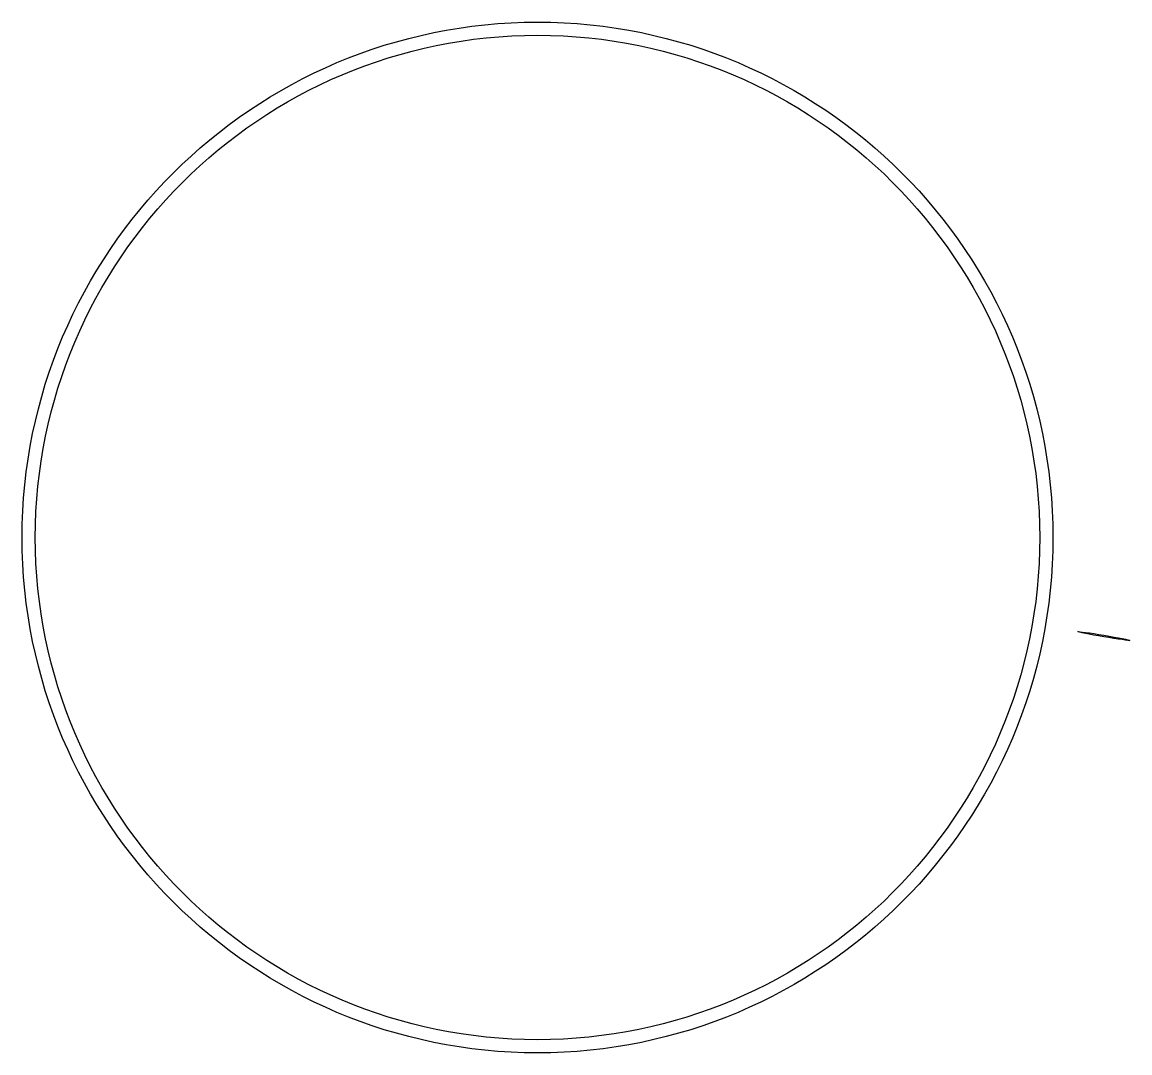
# Model space of a CAD drawing. Header units: millimetres. Extents: x -98 to 744, y 1296 to 2080.
import ezdxf

# ---------------------------------------------------------------- set-up
doc = ezdxf.new("R2010")
doc.units = ezdxf.units.MM
doc.layers.get('0').update_dxf_attribs({"true_color": 0xc2ced6})

msp = doc.modelspace()

# ---------------------------------------------------------------- linework, layer by layer
for radius in [392, 382]:
    msp.add_circle((293.72, 1688.18, 873.4), radius)
at = {"extrusion": (-0.00017102, -0.001015, 0.999999)}
msp.add_ellipse((724.47, 1613.23, 124.76), major_axis=(-19.72, 3.32), ratio=0.028084, dxfattribs=at)

doc.saveas('drawing.dxf')
